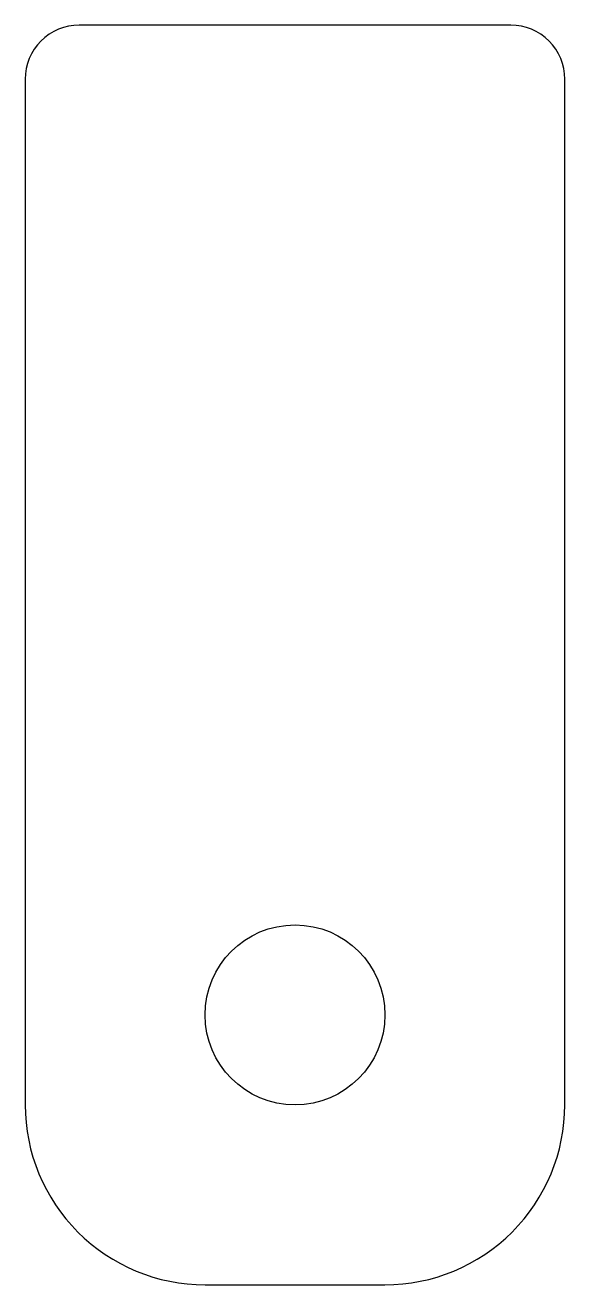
# Model space of a CAD drawing. Header units: millimetres. Extents: x -14.8 to 15.2, y -30.9 to 39.1.
import ezdxf

# ---------------------------------------------------------------- set-up
doc = ezdxf.new("R2010")
doc.units = ezdxf.units.MM

msp = doc.modelspace()

# ---------------------------------------------------------------- linework, layer by layer
msp.add_lwpolyline([(-4.841, -30.914), (5.159, -30.914, 0.414214), (15.159, -20.914), (15.159, 36.086, 0.414214), (12.159, 39.086), (-11.841, 39.086, 0.414214), (-14.841, 36.086), (-14.841, -20.914, 0.414214)], format="xyb", close=True)
msp.add_circle((0.159, -15.914), 5)

doc.saveas('drawing.dxf')
